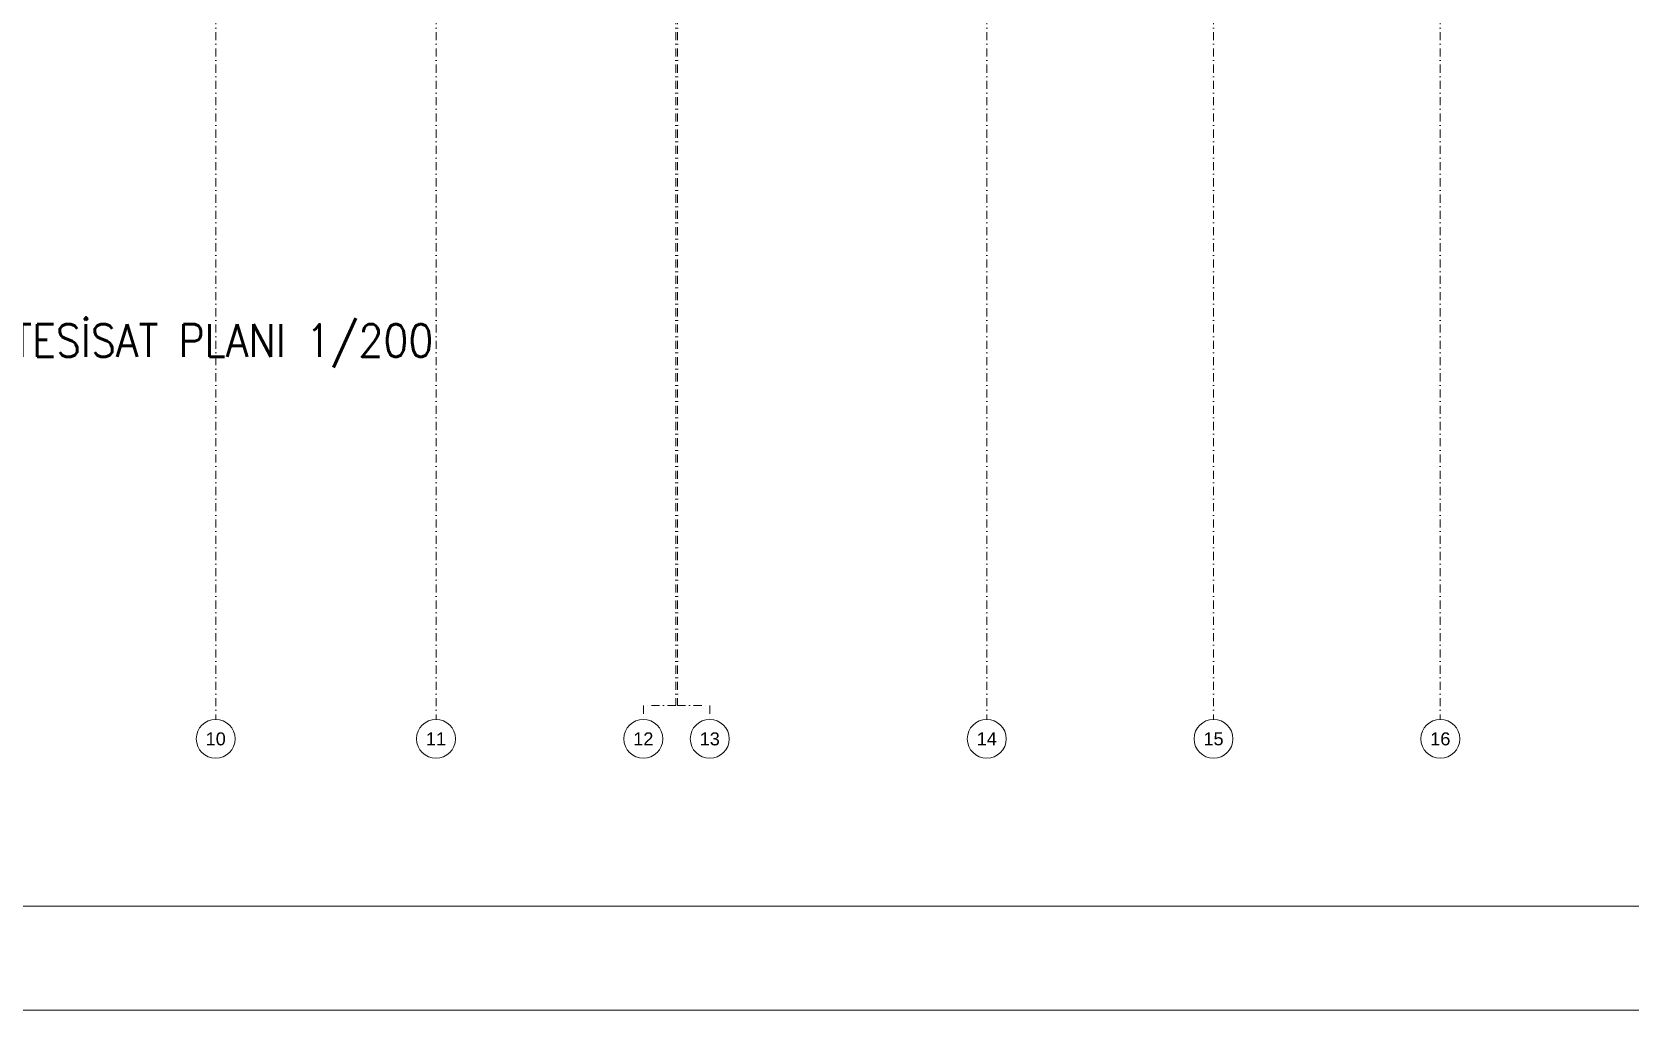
# Model space of a CAD drawing. Header units: metres. Extents: x -13316 to 152404, y -3899 to 30226.
# Drawn here: x 5853 to 10786, y -3899 to -882 of the extents above; entities that cross this region are included whole.
import ezdxf
from ezdxf.enums import TextEntityAlignment as Align

# ---------------------------------------------------------------- set-up
doc = ezdxf.new("R2010")
doc.units = ezdxf.units.M
doc.header["$LTSCALE"] = 100
doc.header["$MEASUREMENT"] = 0
doc.linetypes.add('DASHDOT2', pattern=[0.5, 0.25, -0.125, 0, -0.125])
doc.layers.get('0').update_dxf_attribs({"color": 9, "lineweight": 9})
for name, color, linetype, lineweight in [('21', 9, 'Continuous', 9), ('24', 9, 'DASHDOT2', 9), ('40A', 9, 'Continuous', 9), ('E-YAZI', 7, 'Continuous', 30)]:
    doc.layers.add(name, color=color, linetype=linetype, lineweight=lineweight)
doc.styles.add('Arial', font='arial.ttf', dxfattribs={"height": 2.5})
doc.styles.add('E-YAZI', font='txttw.shx')

# ---------------------------------------------------------------- blocks, each defined once
blk = doc.blocks.new('0_aks')
at = {"linetype": 'Continuous'}
blk.add_circle((0, 0), 3, dxfattribs=at)
at = {"style": 'Arial'}
blk.add_attdef('AKS', text='', height=2, dxfattribs=at).set_placement((0, 0), align=Align.MIDDLE_CENTER)
blk = doc.blocks.new('p-akslar_yeni')
at = {"layer": '24'}
for points in [[(12515, -8575), (12515, -11897.2)], [(13195, -8575), (13195, -11897.2)], [(13935, -8575), (13935, -11854.6), (13835, -11854.6), (13835, -11897.2)], [(13940, -8575), (13940, -11854.6), (14040, -11854.6), (14040, -11897.2)], [(14895, -8575), (14895, -11897.2)], [(15595, -8575), (15595, -11897.2)], [(16295, -8575), (16295, -11897.2)]]:
    blk.add_lwpolyline(points, dxfattribs=at)
at = {"layer": '21', "xscale": 20, "yscale": 20, "zscale": 20}
for p, values in [((12515, -11957.2), {'AKS': '10'}), ((13195, -11957.2), {'AKS': '11'}), ((13835, -11957.2), {'AKS': '12'}), ((14040, -11957.2), {'AKS': '13'}), ((14895, -11957.2), {'AKS': '14'}), ((15595, -11957.2), {'AKS': '15'}), ((16295, -11957.2), {'AKS': '16'})]:
    blk.add_blockref('0_aks', p, dxfattribs=at).add_auto_attribs(values)

msp = doc.modelspace()

# ---------------------------------------------------------------- linework, layer by layer
at = {"layer": '40A'}
for points in [[(18479.28, -3898.56), (-9520.72, -3898.56), (-9520.72, 12921.44), (18479.28, 12921.44)], [(-9200.72, 12601.44), (16319.52, 12601.44), (16319.52, -3578.56), (-9200.72, -3578.56)]]:
    msp.add_lwpolyline(points, close=True, dxfattribs=at)

# ---------------------------------------------------------------- block references
at = {"layer": '24'}
msp.add_blockref('p-akslar_yeni', (-6095, 8895), dxfattribs=at)

# ---------------------------------------------------------------- texts
at = {"layer": 'E-YAZI', "color": 4, "style": 'E-YAZI', "width": 0.9}
msp.add_text('2. BODRUM KAT AYDINLATMA SİSTEMİ TESİSAT PLANI 1/200', height=100, dxfattribs=at).set_placement((3512.33, -1883.59))

doc.saveas('drawing.dxf')
